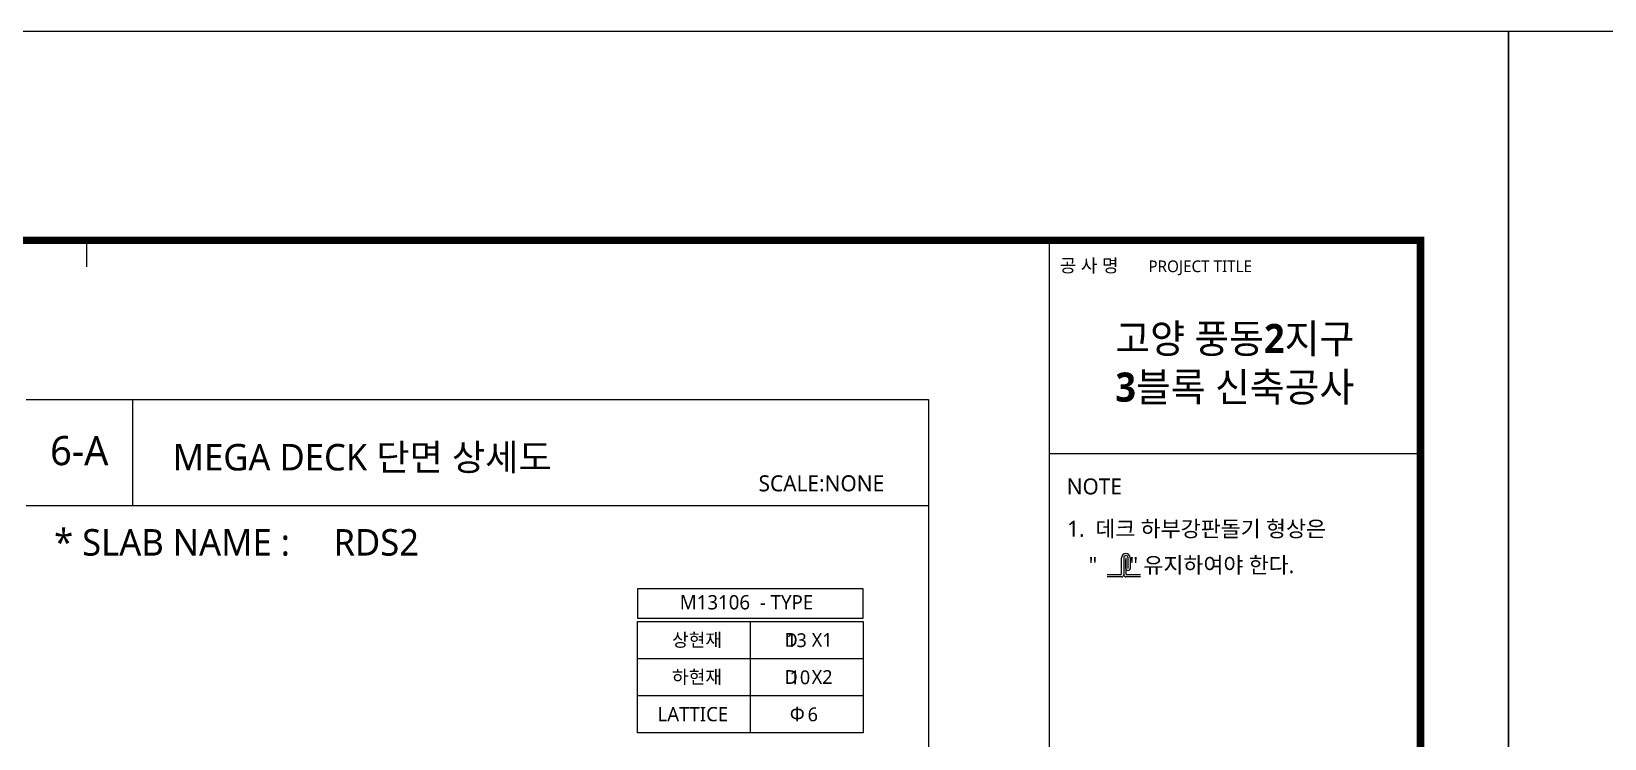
# Model space of a CAD drawing. Extents: x 10983 to 44623, y -18406 to 11294.
# Drawn here: x 25020 to 27983, y 9960 to 11294 of the extents above; entities that cross this region are included whole.
import ezdxf
from ezdxf.enums import TextEntityAlignment as Align

# ---------------------------------------------------------------- set-up
doc = ezdxf.new("R2010")
doc.units = 0
doc.header["$LTSCALE"] = 100
doc.header["$MEASUREMENT"] = 0
doc.layers.get('0').update_dxf_attribs({"linetype": 'CONTINUOUS'})
doc.layers.get('Defpoints').update_dxf_attribs({"color": 165, "linetype": 'CONTINUOUS'})
for name, color, linetype in [('0-TEXT', 3, 'CONTINUOUS'), ('7DIM', 7, 'CONTINUOUS'), ('D-TEX3', 9, 'CONTINUOUS'), ('form', 7, 'CONTINUOUS'), ('form_TEX', 7, 'CONTINUOUS'), ('NDS_DCN', 10, 'CONTINUOUS'), ('TG-TABLE.TEX', 7, 'CONTINUOUS'), ('TXT', 3, 'CONTINUOUS')]:
    doc.layers.add(name, color=color, linetype=linetype)
doc.styles.add('H', font='malgun.ttf', dxfattribs={"width": 0.9})
doc.styles.add('VICON TEXT', font='malgun.ttf')
doc.styles.add('맑은 고딕', font='malgun.ttf')
doc.styles.add('맑은고딕', font='malgun.ttf')

# ---------------------------------------------------------------- blocks, each defined once
blk = doc.blocks.new('Deck_Sh03')
at = {"layer": 'Defpoints'}
blk.add_lwpolyline([(-517.5, -296.1), (7892.5, -296.1), (7892.5, 5644), (-517.5, 5644)], close=True, dxfattribs=at)
at = {"layer": 'form', "color": 30}
for p, q in [((5213.4, 5250), (5213.4, 5200)), ((7026.8, 5250), (7026.8, -68.2))]:
    blk.add_line(p, q, dxfattribs=at)
at = {"layer": 'form'}
blk.add_line((7726.8, 4847.2), (7026.8, 4847.2), dxfattribs=at)
at = {"layer": 'form', "color": 30, "const_width": 14.2}
blk.add_lwpolyline([(-226.8, 5250), (-226.8, -68.2), (7726.8, -68.2), (7726.8, 5250)], close=True, dxfattribs=at)
at = {"layer": 'form_TEX', "ltscale": 2, "style": 'VICON TEXT'}
for s, height, p in [('공 사 명', 25, (7046.8, 5190)), ('PROJECT TITLE', 22, (7214, 5190))]:
    blk.add_text(s, height=height, dxfattribs=at).set_placement(p)
at = {"layer": 'form_TEX', "color": 1, "ltscale": 2, "style": 'VICON TEXT'}
blk.add_text('NOTE', height=30, dxfattribs=at).set_placement((7060.3, 4770.9))
at = {"layer": 'TG-TABLE.TEX', "color": 3, "ltscale": 0.5, "style": 'VICON TEXT'}
blk.add_attdef('DKTYT', text='', height=100, dxfattribs=at).set_placement((2425.2, 5047), align=Align.RIGHT)
at = {"layer": 'TXT', "ltscale": 0.5, "style": 'VICON TEXT'}
blk.add_attdef('DKTYR', text='', height=45, dxfattribs=at).set_placement((7248.4, 1495), align=Align.RIGHT)
blk = doc.blocks.new('Deck_DKnoteSD1')
for p, q in [((102.6, -69.6), (102.6, -39.5)), ((106.7, -39.5), (106.7, -71.7)), ((110.7, -39.5), (110.7, -69.6)), ((110.7, -59.6), (110.7, -43.5)), ((114.7, -59.6), (114.7, -39.5)), ((118.7, -39.5), (118.7, -59.6)), ((100.6, -71.7), (75.1, -71.7)), ((102.6, -75.7), (75.1, -75.7)), ((138.2, -75.7), (110.7, -75.7)), ((138.2, -71.7), (112.7, -71.7))]:
    blk.add_line(p, q)
for centre, radius, start, end in [((110.7, -39.5), 8.04, 0, 180), ((110.7, -39.5), 8.04, 0, 180), ((110.7, -39.5), 4.02, 0, 180), ((100.6, -69.6), 2.01, 270, 0), ((102.6, -71.7), 4.02, 270, 0), ((110.7, -71.7), 4.02, 180, 270), ((114.7, -59.6), 4.02, 180, 0), ((112.7, -69.6), 2.01, 180, 270)]:
    blk.add_arc(centre, radius, start, end)
at = {"layer": 'form_TEX', "color": 1, "style": 'VICON TEXT'}
for s, p in [('1.  데크 하부강판돌기 형상은', (0, 0)), ('    "      " 유지하여야 한다.', (0, -68.5))]:
    blk.add_text(s, height=30, dxfattribs=at).set_placement(p)
blk = doc.blocks.new('Deck_Dis_Basic')
at = {"linetype": 'ByBlock'}
for p, q in [((0, 4950), (1700, 4950)), ((200, 4950), (200, 4750)), ((1700, 4950), (1700, 0)), ((0, 4750), (1700, 4750))]:
    blk.add_line(p, q, dxfattribs=at)
at = {"layer": 'D-TEX3', "color": 9, "style": '맑은고딕'}
blk.add_text('SCALE:NONE', height=30.154091, dxfattribs=at).set_placement((1379.66408, 4776.63514))
at = {"layer": 'D-TEX3', "color": 30, "linetype": 'ByBlock', "style": '맑은고딕'}
blk.add_text('* SLAB NAME :', height=50, dxfattribs=at).set_placement((52.5846, 4655.39956))
at = {"layer": 'D-TEX3', "color": 9, "linetype": 'ByBlock', "ltscale": 0.5, "style": '맑은고딕'}
for tag, p in [('DK-NM1', (100, 4825.89316)), ('DK-NM2', (100, 3175.89316)), ('DK-NM3', (100, 1522.39024))]:
    blk.add_attdef(tag, text='', height=55, dxfattribs=at).set_placement(p, align=Align.CENTER)
at = {"layer": 'D-TEX3', "color": 30, "linetype": 'ByBlock', "ltscale": 0.5}
for tag, p, height, style in [('NAME', (578.91348, 4655.39956), 50, '맑은고딕'), ('DTS', (775.02404, 2996.85035), 30, 'VICON TEXT'), ('CTS', (1025.02404, 2856.67482), 30, 'VICON TEXT'), ('CBS', (1028.14934, 1226.77561), 30, 'VICON TEXT')]:
    blk.add_attdef(tag, p, '', height=height, dxfattribs=dict(at, style=style))
at = {"layer": 'D-TEX3', "color": 30, "ltscale": 0.5, "style": 'H', "width": 0.9}
for tag, p in [('DTS', (950.46, 4092.53136)), ('TGT', (338.15036, 4008.10602)), ('TGL', (1603.29459, 3971.78399)), ('TGB', (340.63197, 3720.45563))]:
    blk.add_attdef(tag, p, '', height=30, dxfattribs=at)
at = {"layer": 'D-TEX3', "color": 30, "style": 'VICON TEXT'}
for tag, p in [('TC', (120.2153, 3924.08707)), ('DD', (201.48537, 3900.08968)), ('THK', (50.29682, 3753.13846)), ('TGH', (120.29682, 3724.88155)), ('BC', (190.2153, 3590.13347))]:
    blk.add_attdef(tag, text='', height=30, rotation=90, dxfattribs=at).set_placement(p, align=Align.CENTER)
blk = doc.blocks.new('TBTYP')
at = {"layer": '7DIM', "ltscale": 0.5}
for p, q in [((1364.4, 4321.4), (1364.4, 4531.4)), ((1151.9, 4461.4), (1577, 4461.4)), ((1151.9, 4391.4), (1577, 4391.4))]:
    blk.add_line(p, q, dxfattribs=at)
at = {"layer": '7DIM', "linetype": 'ByBlock'}
blk.add_lwpolyline([(1151.9, 4537.6), (1577, 4537.6), (1577, 4592.6), (1151.9, 4592.6)], close=True, dxfattribs=at)
at = {"layer": '7DIM', "ltscale": 0.5}
blk.add_lwpolyline([(1151.9, 4531.4), (1577, 4531.4), (1577, 4321.4), (1151.9, 4321.4)], close=True, dxfattribs=at)
at = {"layer": '7DIM', "linetype": 'ByBlock', "style": '맑은 고딕'}
blk.add_text('- TYPE', height=27, dxfattribs=at).set_placement((1381.9, 4553.9))
for s, height, p in [('상현재', 25, (1310.7, 4496.4)), ('D   X1', 26, (1519, 4496.4)), ('하현재', 25, (1310.7, 4426.4)), ('D   X2', 26, (1519, 4426.4)), ('LATTICE', 26.88, (1322.4, 4356.4)), ('Φ', 26.9, (1466.7, 4356.4))]:
    blk.add_text(s, height=height, dxfattribs=at).set_placement(p, align=Align.MIDDLE_RIGHT)
at = {"layer": '7DIM', "linetype": 'ByBlock', "ltscale": 0.5, "style": '맑은 고딕'}
blk.add_attdef('DK-TYPE', (1231.2, 4553.9), '', height=27, dxfattribs=at)
for tag, p in [('TBT', (1451.1, 4482.9)), ('TBB', (1457.5, 4412.9)), ('TBL', (1481.8, 4342.9))]:
    blk.add_attdef(tag, text='', height=26, dxfattribs=at).set_placement(p, align=Align.CENTER)

msp = doc.modelspace()

# ---------------------------------------------------------------- block references
at = {"ltscale": 0.5}
for p in [(19910, 5650), (28320, 5650)]:
    msp.add_blockref('Deck_Sh03', p, dxfattribs=at)
at = {"layer": 'D-TEX3', "ltscale": 0.5}
msp.add_blockref('TBTYP', (25010, 5650), dxfattribs=at).add_auto_attribs({'TBL': '6', 'TBB': '10', 'TBT': '13', 'DK-TYPE': 'M13106'})
at = {"layer": 'form_TEX', "ltscale": 0.5}
msp.add_blockref('Deck_DKnoteSD1', (26971, 10341), dxfattribs=at)
at = {"layer": 'NDS_DCN', "ltscale": 0.5}
ref = msp.add_blockref('Deck_Dis_Basic', (25010, 5650), dxfattribs=at)
ref.add_attrib('DK-NM1', '6-A', dxfattribs={"layer": 'D-TEX3', "color": 9, "linetype": 'ByBlock', "ltscale": 0.5, "height": 55, "style": '맑은고딕'}).set_placement((25110, 10475.9), align=Align.CENTER)
ref.add_attrib('NAME', 'RDS2', (25588.9, 10305.4), dxfattribs={"layer": 'D-TEX3', "color": 30, "linetype": 'ByBlock', "ltscale": 0.5, "height": 50, "style": '맑은고딕'})

# ---------------------------------------------------------------- texts
at = {"layer": '0-TEXT', "color": 3, "ltscale": 0.5, "insert": (27286.8, 10666.1), "char_height": 55, "width": 700, "attachment_point": 5, "style": '맑은고딕'}
msp.add_mtext('{\\fMalgun Gothic|b1|i0|c129|p50;\\W0.95;고양 풍동2지구 \\P3블록 신축공사}', dxfattribs=at)
at = {"layer": 'D-TEX3', "ltscale": 0.5, "style": '맑은고딕'}
msp.add_text('MEGA DECK 단면 상세도', height=50, dxfattribs=at).set_placement((25286, 10466))

doc.saveas('drawing.dxf')
